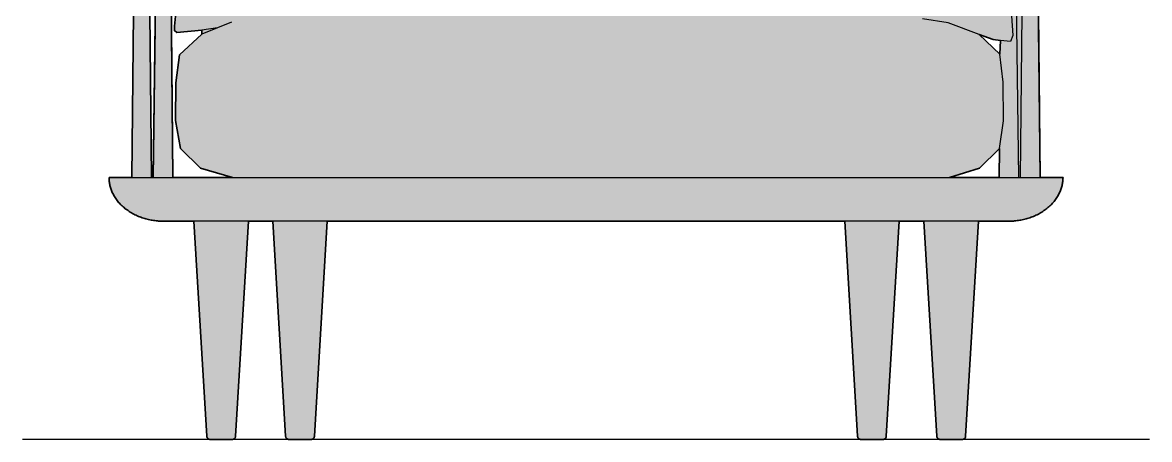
# Model space of a CAD drawing. Header units: millimetres. Extents: x 0 to 2215, y -1124 to 763.
# Drawn here: x 0 to 1032, y 0 to 381 of the extents above; entities that cross this region are included whole.
import ezdxf

# ---------------------------------------------------------------- set-up
doc = ezdxf.new("R2010")
doc.units = ezdxf.units.MM
doc.layers.add('Blocks', color=7, linetype='Continuous')
doc.layers.add('Blocks$Fill', color=7, linetype='Continuous', true_color=0xffffff)
for name, color, linetype, lineweight, true_color in [('Blocks$Inner', 7, 'Continuous', 25, 0x007f00), ('Blocks$Outline', 7, 'Continuous', 35, 0xff3f3f), ('Groud', 7, 'Continuous', 25, 0x243775)]:
    doc.layers.add(name, color=color, linetype=linetype, lineweight=lineweight, true_color=true_color)

# ---------------------------------------------------------------- blocks, each defined once
blk = doc.blocks.new('Fly SC1 Sofa Front')
at = {"layer": 'Blocks$Fill'}
h = blk.add_hatch(color=256, dxfattribs=at)
h.paths.add_polyline_path([(156.9, 199.7), (168.7, 2.7), (168.8, 2.6), (168.8, 2.5), (168.8, 2.4), (168.8, 2.3), (168.8, 2.2), (168.9, 2.1), (168.9, 2), (168.9, 1.9), (169, 1.8), (169, 1.7), (169.1, 1.6), (169.1, 1.5), (169.2, 1.4), (169.2, 1.3), (169.3, 1.2), (169.3, 1.2), (169.4, 1.1), (169.5, 1), (169.5, 0.9), (169.6, 0.9), (169.7, 0.8), (169.8, 0.7), (169.8, 0.6), (169.9, 0.6), (170, 0.5), (170.1, 0.5), (170.2, 0.4), (170.3, 0.4), (170.4, 0.3), (170.5, 0.3), (170.6, 0.2), (170.7, 0.2), (170.8, 0.2), (170.8, 0.1), (170.9, 0.1), (171, 0.1), (171.2, 0), (171.3, 0), (171.4, 0), (171.5, 0), (171.6, 0), (171.7, 0), (171.8, 0), (171.9, 0), (172, 0), (181.9, 0), (191.8, 0), (191.9, 0), (192, 0), (192.1, 0), (192.2, 0), (192.3, 0), (192.4, 0), (192.5, 0), (192.6, 0), (192.7, 0.1), (192.8, 0.1), (192.9, 0.1), (193, 0.2), (193.1, 0.2), (193.2, 0.2), (193.3, 0.3), (193.4, 0.3), (193.5, 0.4), (193.6, 0.4), (193.7, 0.5), (193.7, 0.5), (193.8, 0.6), (193.9, 0.6), (194, 0.7), (194.1, 0.8), (194.1, 0.9), (194.2, 0.9), (194.3, 1), (194.4, 1.1), (194.4, 1.2), (194.5, 1.2), (194.5, 1.3), (194.6, 1.4), (194.6, 1.5), (194.7, 1.6), (194.7, 1.7), (194.8, 1.8), (194.8, 1.9), (194.9, 2), (194.9, 2.1), (194.9, 2.2), (194.9, 2.3), (195, 2.4), (195, 2.5), (195, 2.6), (195, 2.7), (195, 2.8), (195, 2.9), (206.8, 199.7), (229.1, 199.7), (240.9, 2.8), (240.9, 2.7), (240.9, 2.6), (241, 2.5), (241, 2.4), (241, 2.3), (241, 2.2), (241.1, 2.1), (241.1, 2), (241.1, 1.9), (241.2, 1.8), (241.2, 1.7), (241.3, 1.6), (241.3, 1.5), (241.4, 1.4), (241.4, 1.3), (241.5, 1.2), (241.5, 1.2), (241.6, 1.1), (241.7, 1), (241.7, 0.9), (241.8, 0.9), (241.9, 0.8), (242, 0.7), (242, 0.6), (242.1, 0.6), (242.2, 0.5), (242.3, 0.5), (242.4, 0.4), (242.5, 0.4), (242.6, 0.3), (242.7, 0.3), (242.7, 0.2), (242.8, 0.2), (242.9, 0.2), (243, 0.1), (243.1, 0.1), (243.2, 0.1), (243.3, 0), (243.4, 0), (243.5, 0), (243.6, 0), (243.7, 0), (243.9, 0), (244, 0), (244.1, 0), (244.2, 0), (254.1, 0), (264, 0), (264.1, 0), (264.2, 0), (264.3, 0), (264.4, 0), (264.5, 0), (264.6, 0), (264.7, 0), (264.8, 0), (264.9, 0.1), (265, 0.1), (265.1, 0.1), (265.2, 0.2), (265.3, 0.2), (265.4, 0.2), (265.5, 0.3), (265.6, 0.3), (265.7, 0.4), (265.8, 0.4), (265.8, 0.5), (265.9, 0.5), (266, 0.6), (266.1, 0.6), (266.2, 0.7), (266.3, 0.8), (266.3, 0.9), (266.4, 0.9), (266.5, 1), (266.5, 1.1), (266.6, 1.2), (266.7, 1.2), (266.7, 1.3), (266.8, 1.4), (266.8, 1.5), (266.9, 1.6), (266.9, 1.7), (267, 1.8), (267, 1.9), (267, 2), (267.1, 2.1), (267.1, 2.2), (267.1, 2.3), (267.2, 2.4), (267.2, 2.5), (267.2, 2.6), (267.2, 2.7), (267.2, 2.8), (267.2, 2.9), (279, 199.7), (752.7, 199.7), (764.5, 2.7), (764.5, 2.6), (764.5, 2.5), (764.6, 2.4), (764.6, 2.3), (764.6, 2.2), (764.6, 2.1), (764.7, 2), (764.7, 1.9), (764.7, 1.8), (764.8, 1.7), (764.8, 1.6), (764.9, 1.5), (764.9, 1.4), (765, 1.3), (765, 1.2), (765.1, 1.2), (765.2, 1.1), (765.2, 1), (765.3, 0.9), (765.4, 0.9), (765.5, 0.8), (765.5, 0.7), (765.6, 0.6), (765.7, 0.6), (765.8, 0.5), (765.9, 0.5), (766, 0.4), (766, 0.4), (766.1, 0.3), (766.2, 0.3), (766.3, 0.2), (766.4, 0.2), (766.5, 0.2), (766.6, 0.1), (766.7, 0.1), (766.8, 0.1), (766.9, 0), (767, 0), (767.1, 0), (767.2, 0), (767.3, 0), (767.4, 0), (767.5, 0), (767.6, 0), (767.7, 0), (777.6, 0), (787.6, 0), (787.7, 0), (787.8, 0), (787.9, 0), (788, 0), (788.1, 0), (788.2, 0), (788.3, 0), (788.4, 0), (788.5, 0.1), (788.6, 0.1), (788.7, 0.1), (788.8, 0.2), (788.9, 0.2), (789, 0.2), (789.1, 0.3), (789.2, 0.3), (789.2, 0.4), (789.3, 0.4), (789.4, 0.5), (789.5, 0.5), (789.6, 0.6), (789.7, 0.6), (789.8, 0.7), (789.8, 0.8), (789.9, 0.9), (790, 0.9), (790.1, 1), (790.1, 1.1), (790.2, 1.2), (790.2, 1.2), (790.3, 1.3), (790.4, 1.4), (790.4, 1.5), (790.5, 1.6), (790.5, 1.7), (790.5, 1.8), (790.6, 1.9), (790.6, 2), (790.7, 2.1), (790.7, 2.2), (790.7, 2.3), (790.7, 2.4), (790.8, 2.5), (790.8, 2.6), (790.8, 2.7), (790.8, 2.8), (790.8, 2.9), (802.6, 199.7), (825.3, 199.7), (837.1, 2.8), (837.2, 2.7), (837.2, 2.6), (837.2, 2.5), (837.2, 2.4), (837.2, 2.3), (837.2, 2.2), (837.3, 2.1), (837.3, 2), (837.3, 1.9), (837.4, 1.8), (837.4, 1.7), (837.5, 1.6), (837.5, 1.5), (837.6, 1.4), (837.6, 1.3), (837.7, 1.2), (837.8, 1.2), (837.8, 1.1), (837.9, 1), (838, 0.9), (838, 0.9), (838.1, 0.8), (838.2, 0.7), (838.3, 0.6), (838.3, 0.6), (838.4, 0.5), (838.5, 0.5), (838.6, 0.4), (838.7, 0.4), (838.8, 0.3), (838.9, 0.3), (839, 0.2), (839.1, 0.2), (839.2, 0.2), (839.3, 0.1), (839.4, 0.1), (839.5, 0.1), (839.6, 0), (839.7, 0), (839.8, 0), (839.9, 0), (840, 0), (840.1, 0), (840.2, 0), (840.3, 0), (840.4, 0), (850.3, 0), (860.2, 0), (860.3, 0), (860.4, 0), (860.5, 0), (860.6, 0), (860.7, 0), (860.8, 0), (860.9, 0), (861, 0), (861.1, 0.1), (861.2, 0.1), (861.3, 0.1), (861.4, 0.2), (861.5, 0.2), (861.6, 0.2), (861.7, 0.3), (861.8, 0.3), (861.9, 0.4), (862, 0.4), (862.1, 0.5), (862.2, 0.5), (862.2, 0.6), (862.3, 0.6), (862.4, 0.7), (862.5, 0.8), (862.6, 0.9), (862.6, 0.9), (862.7, 1), (862.8, 1.1), (862.8, 1.2), (862.9, 1.2), (862.9, 1.3), (863, 1.4), (863.1, 1.5), (863.1, 1.6), (863.1, 1.7), (863.2, 1.8), (863.2, 1.9), (863.3, 2), (863.3, 2.1), (863.3, 2.2), (863.4, 2.3), (863.4, 2.4), (863.4, 2.5), (863.4, 2.6), (863.4, 2.7), (863.4, 2.8), (875.2, 199.7), (904.9, 199.7), (906, 199.8), (907.1, 199.8), (908.3, 199.9), (909.4, 200), (910.6, 200.2), (911.7, 200.3), (912.9, 200.5), (914.1, 200.7), (915.2, 201), (916.4, 201.2), (917.5, 201.5), (918.7, 201.8), (919.9, 202.1), (921, 202.5), (922.2, 202.8), (923.3, 203.2), (924.4, 203.7), (925.6, 204.1), (926.7, 204.6), (927.8, 205.1), (928.9, 205.6), (930, 206.2), (931, 206.7), (932.1, 207.3), (933.1, 208), (934.1, 208.6), (935.1, 209.3), (936.1, 209.9), (937, 210.6), (937.9, 211.4), (938.8, 212.1), (939.7, 212.9), (940.6, 213.6), (941.4, 214.4), (942.2, 215.2), (943, 216.1), (943.7, 216.9), (944.4, 217.7), (945.1, 218.6), (945.8, 219.5), (946.4, 220.4), (947, 221.3), (947.5, 222.2), (948.1, 223.1), (948.6, 224), (949, 224.9), (949.5, 225.8), (949.9, 226.7), (950.3, 227.7), (950.6, 228.6), (950.9, 229.5), (951.2, 230.5), (951.5, 231.4), (951.7, 232.3), (951.9, 233.2), (952.1, 234.2), (952.2, 235.1), (952.4, 236), (952.4, 236.9), (952.5, 237.8), (952.5, 238.7), (952.6, 239.6), (931.6, 239.6), (928.5, 540.5), (928.6, 540.6), (929.3, 541), (929.9, 541.4), (930.5, 541.9), (931.1, 542.4), (931.7, 543), (932.2, 543.5), (932.7, 544.2), (933.1, 544.8), (933.5, 545.5), (933.9, 546.2), (934.2, 546.9), (934.5, 547.6), (934.7, 548.4), (934.8, 549.2), (935, 549.9), (935, 550.7), (935.1, 551.5), (935.1, 571.5), (935.1, 571.5), (935.1, 571.5), (935.1, 571.5), (935.1, 571.6), (935.1, 572.2), (935.1, 573.2), (935.1, 574.6), (935, 576.2), (934.9, 578.1), (934.6, 580.1), (934.3, 582.4), (933.9, 584.6), (933.4, 586.9), (932.8, 589.1), (932.1, 591.5), (931.3, 594), (930.4, 596.3), (929.4, 598.8), (928.3, 601.3), (927.1, 603.9), (925.8, 606.3), (924.4, 608.8), (922.9, 611.3), (921.2, 613.8), (919.4, 616.3), (917.4, 618.9), (915.3, 621.5), (913.1, 624.1), (910.6, 626.7), (908, 629.3), (905.2, 631.9), (902.2, 634.5), (899, 637.1), (898.8, 637.4), (898.4, 637.6), (902.8, 650.6), (902.2, 670.2), (882.4, 670.9), (862.6, 670.2), (857.1, 668.5), (860.8, 713.6), (871.6, 735.3), (871.3, 762.8), (810.2, 759.4), (756.4, 747.7), (698.7, 741), (660.8, 740.6), (637.2, 740.1), (615.1, 730.9), (592.3, 739.7), (572.3, 743.2), (517.1, 743.9), (491.8, 740.6), (416.2, 748), (335.1, 739.3), (279.7, 728.4), (216.2, 746.3), (186.7, 747.9), (156.7, 747.6), (155.9, 721.6), (166.2, 697.3), (175.2, 660.8), (174.7, 660.5), (174.2, 660.3), (167.4, 657.5), (161.6, 654.8), (156, 652.1), (151.2, 649.4), (146.6, 646.8), (142.3, 644.1), (138.3, 641.3), (134.5, 638.5), (131.2, 635.9), (128.1, 633.4), (125.2, 630.7), (122.5, 628.1), (120, 625.5), (117.6, 622.9), (115.4, 620.3), (113.4, 617.7), (111.5, 615.2), (109.7, 612.6), (108.1, 610.1), (106.7, 607.6), (105.3, 605.2), (104.1, 602.8), (102.9, 600.3), (101.9, 597.8), (100.9, 595.3), (100.1, 593), (99.3, 590.6), (98.7, 588.2), (98.1, 585.8), (97.7, 583.6), (97.3, 581.4), (97, 579.3), (96.8, 577.4), (96.7, 575.6), (96.6, 574), (96.6, 572.8), (96.6, 571.9), (96.7, 571.9), (96.7, 550.7), (96.8, 549.9), (96.9, 549.2), (97.1, 548.4), (97.3, 547.6), (97.5, 546.9), (97.9, 546.2), (98.2, 545.5), (98.6, 544.8), (99, 544.2), (99.5, 543.5), (100, 543), (100.6, 542.4), (101.2, 541.9), (101.8, 541.4), (102.5, 541), (103.1, 540.6), (103.2, 540.5), (100.2, 239.6), (79.2, 239.6), (79.2, 237.8), (79.3, 236.9), (79.4, 236), (79.5, 235.1), (79.6, 234.2), (79.8, 233.2), (80, 232.3), (80.2, 231.4), (80.5, 230.5), (80.8, 229.5), (81.1, 228.6), (81.4, 227.7), (81.8, 226.7), (82.2, 225.8), (82.7, 224.9), (83.2, 224), (83.7, 223.1), (84.2, 222.2), (84.7, 221.3), (85.3, 220.4), (86, 219.5), (86.6, 218.6), (87.3, 217.7), (88, 216.9), (88.8, 216.1), (89.5, 215.2), (90.3, 214.4), (91.2, 213.6), (92, 212.9), (92.9, 212.1), (93.8, 211.4), (94.7, 210.6), (95.7, 209.9), (96.6, 209.3), (97.6, 208.6), (98.6, 208), (99.7, 207.3), (100.7, 206.7), (101.8, 206.2), (102.8, 205.6), (103.9, 205.1), (105, 204.6), (106.2, 204.1), (107.3, 203.7), (108.4, 203.2), (109.6, 202.8), (110.7, 202.5), (111.9, 202.1), (113, 201.8), (114.2, 201.5), (115.3, 201.2), (116.5, 201), (117.7, 200.7), (118.8, 200.5), (120, 200.3), (121.2, 200.2), (122.3, 200), (123.5, 199.9), (124.6, 199.8), (125.7, 199.8), (126.9, 199.7), (128, 199.7), (129.1, 199.7)], flags=0)
h.paths.add_polyline_path([(895.3, 365.1), (894.8, 352.4), (875.8, 370.4), (888.6, 365.9)], flags=0)
h.paths.add_polyline_path([(894.1, 239.6), (848.7, 239.6), (876.2, 248.1), (894.5, 266.1)], flags=0)
h.paths.add_polyline_path([(895.8, 425.2), (890.9, 439.4), (886.9, 519.2), (887.2, 554), (884.1, 565.5), (890.3, 579.4), (888.7, 589.3), (888.9, 589.1), (889, 589), (889.2, 588.8), (891.4, 586.6), (893.5, 584.5), (895.4, 582.4), (897.2, 580.3)], flags=0)
h.paths.add_polyline_path([(115.1, 540.5), (115.2, 540.6), (115.8, 541), (116.5, 541.4), (117.1, 541.9), (117.7, 542.4), (118.2, 543), (118.8, 543.5), (119.2, 544.2), (119.7, 544.8), (120.1, 545.5), (120.4, 546.2), (120.7, 546.9), (121, 547.6), (121.2, 548.4), (121.4, 549.2), (121.5, 549.9), (121.6, 550.7), (121.6, 551.5), (121.7, 552.6), (121.7, 552.6), (121.7, 552.6), (121.8, 553.4), (121.9, 554.5), (122.1, 555.6), (122.4, 556.9), (122.8, 558.3), (123.2, 559.7), (123.7, 561.3), (123.8, 561.5), (119.6, 239.6), (118.1, 239.6)], flags=0)
h.paths.add_polyline_path([(175.8, 610.7), (175.8, 603.8), (175.7, 603.6), (175.8, 603.3), (175.4, 549.3), (174.7, 547.5), (175.4, 545.5), (175.2, 529.9), (174.3, 527.3), (157.2, 435.7), (144.1, 407.1), (140.8, 393.3), (139.2, 378.2), (139.1, 374), (141.2, 372.4), (164.2, 374.3), (164.3, 370.7), (143.8, 351.9), (140.3, 326.3), (140, 291.9), (144.5, 266.2), (162.9, 248.1), (192.1, 239.5), (137.6, 239.6), (134.4, 580.1), (136.3, 582.4), (138.2, 584.5), (140.3, 586.6), (142.5, 588.8), (144.9, 591), (147.5, 593.2), (150.3, 595.4), (153.6, 597.8), (157.1, 600.2), (160.9, 602.6), (164.9, 605), (169.6, 607.5), (174.6, 610.1)], flags=0)
at = {"layer": 'Blocks$Inner'}
for p, q in [((137.6, 239.6), (134.4, 580.1)), ((119.6, 239.6), (123.8, 561.5)), ((100.2, 239.6), (103.2, 540.5)), ((118.1, 239.6), (115.1, 540.5)), ((931.6, 239.6), (928.5, 540.5)), ((164.2, 374.3), (164.3, 370.7)), ((894.8, 352.4), (875.8, 370.4))]:
    blk.add_line(p, q, dxfattribs=at)
for points in [[(898.4, 637.6), (895.9, 630.6), (888, 593.2), (888.7, 589.3), (890.3, 579.4), (884.1, 565.5), (887.2, 554), (886.9, 519.2), (890.9, 439.4), (895.8, 425.2), (902.5, 404.4), (905.3, 387.6), (906.5, 369.6), (904.6, 364.2), (895.3, 365.1)], [(894.1, 239.6), (952.6, 239.6), (952.5, 238.7), (952.5, 237.8), (952.4, 236.9), (952.4, 236), (952.2, 235.1), (952.1, 234.2), (951.9, 233.2), (951.7, 232.3), (951.5, 231.4), (951.2, 230.5), (950.9, 229.5), (950.6, 228.6), (950.3, 227.7), (949.9, 226.7), (949.5, 225.8), (949, 224.9), (948.6, 224), (948.1, 223.1), (947.5, 222.2), (947, 221.3), (946.4, 220.4), (945.8, 219.5), (945.1, 218.6), (944.4, 217.7), (943.7, 216.9), (943, 216.1), (942.2, 215.2), (941.4, 214.4), (940.6, 213.6), (939.7, 212.9), (938.8, 212.1), (937.9, 211.4), (937, 210.6), (936.1, 209.9), (935.1, 209.3), (934.1, 208.6), (933.1, 208), (932.1, 207.3), (931, 206.7), (930, 206.2), (928.9, 205.6), (927.8, 205.1), (926.7, 204.6), (925.6, 204.1), (924.4, 203.7), (923.3, 203.2), (922.2, 202.8), (921, 202.5), (919.9, 202.1), (918.7, 201.8), (917.5, 201.5), (916.4, 201.2), (915.2, 201), (914.1, 200.7), (912.9, 200.5), (911.7, 200.3), (910.6, 200.2), (909.4, 200), (908.3, 199.9), (907.1, 199.8), (906, 199.8), (904.9, 199.7), (903.8, 199.7), (902.6, 199.7), (515.9, 199.7), (129.1, 199.7), (128, 199.7), (126.9, 199.7), (125.7, 199.8), (124.6, 199.8), (123.5, 199.9), (122.3, 200), (121.2, 200.2), (120, 200.3), (118.8, 200.5), (117.7, 200.7), (116.5, 201), (115.3, 201.2), (114.2, 201.5), (113, 201.8), (111.9, 202.1), (110.7, 202.5), (109.6, 202.8), (108.4, 203.2), (107.3, 203.7), (106.2, 204.1), (105, 204.6), (103.9, 205.1), (102.8, 205.6), (101.8, 206.2), (100.7, 206.7), (99.7, 207.3), (98.6, 208), (97.6, 208.6), (96.6, 209.3), (95.7, 209.9), (94.7, 210.6), (93.8, 211.4), (92.9, 212.1), (92, 212.9), (91.2, 213.6), (90.3, 214.4), (89.5, 215.2), (88.8, 216.1), (88, 216.9), (87.3, 217.7), (86.6, 218.6), (86, 219.5), (85.3, 220.4), (84.7, 221.3), (84.2, 222.2), (83.7, 223.1), (83.2, 224), (82.7, 224.9), (82.2, 225.8), (81.8, 226.7), (81.4, 227.7), (81.1, 228.6), (80.8, 229.5), (80.5, 230.5), (80.2, 231.4), (80, 232.3), (79.8, 233.2), (79.6, 234.2), (79.5, 235.1), (79.4, 236), (79.3, 236.9), (79.2, 237.8), (79.2, 238.7), (79.2, 239.6), (192.1, 239.5), (515.9, 239.6), (848.7, 239.6), (894.1, 239.6), (894.5, 266.1), (898.2, 291.6), (897.9, 326.9), (894.8, 352.4), (895.3, 365.1), (888.6, 365.9), (875.8, 370.4), (847.5, 381.2), (824, 384.9)], [(191.4, 381.8), (178.4, 376.5), (164.2, 374.3), (141.2, 372.4), (139.1, 374), (139.2, 378.2), (140.8, 393.3)], [(912.1, 239.6), (908, 561.5)], [(913.6, 239.6), (916.7, 540.5)], [(178.4, 376.5), (164.3, 370.7), (143.8, 351.9), (140.3, 326.3), (140, 291.9), (144.5, 266.2), (162.9, 248.1), (192.1, 239.5)], [(848.7, 239.6), (876.2, 248.1), (894.5, 266.1)], [(156.9, 199.7), (168.7, 2.9), (168.7, 2.8), (168.7, 2.7), (168.8, 2.6), (168.8, 2.5), (168.8, 2.4), (168.8, 2.3), (168.8, 2.2), (168.9, 2.1), (168.9, 2), (168.9, 1.9), (169, 1.8), (169, 1.7), (169.1, 1.6), (169.1, 1.5), (169.2, 1.4), (169.2, 1.3), (169.3, 1.2), (169.3, 1.2), (169.4, 1.1), (169.5, 1), (169.5, 0.9), (169.6, 0.9), (169.7, 0.8), (169.8, 0.7), (169.8, 0.6), (169.9, 0.6), (170, 0.5), (170.1, 0.5), (170.2, 0.4), (170.3, 0.4), (170.4, 0.3), (170.5, 0.3), (170.6, 0.2), (170.7, 0.2), (170.8, 0.2), (170.8, 0.1), (170.9, 0.1), (171, 0.1), (171.2, 0), (171.3, 0), (171.4, 0), (171.5, 0), (171.6, 0), (171.7, 0), (171.8, 0), (171.9, 0), (172, 0), (181.9, 0), (191.8, 0), (191.9, 0), (192, 0), (192.1, 0), (192.2, 0), (192.3, 0), (192.4, 0), (192.5, 0), (192.6, 0), (192.7, 0.1), (192.8, 0.1), (192.9, 0.1), (193, 0.2), (193.1, 0.2), (193.2, 0.2), (193.3, 0.3), (193.4, 0.3), (193.5, 0.4), (193.6, 0.4), (193.7, 0.5), (193.7, 0.5), (193.8, 0.6), (193.9, 0.6), (194, 0.7), (194.1, 0.8), (194.1, 0.9), (194.2, 0.9), (194.3, 1), (194.4, 1.1), (194.4, 1.2), (194.5, 1.2), (194.5, 1.3), (194.6, 1.4), (194.6, 1.5), (194.7, 1.6), (194.7, 1.7), (194.8, 1.8), (194.8, 1.9), (194.9, 2), (194.9, 2.1), (194.9, 2.2), (194.9, 2.3), (195, 2.4), (195, 2.5), (195, 2.6), (195, 2.7), (195, 2.8), (195, 2.9), (206.8, 199.7)], [(229.1, 199.7), (240.9, 2.9), (240.9, 2.8), (240.9, 2.7), (240.9, 2.6), (241, 2.5), (241, 2.4), (241, 2.3), (241, 2.2), (241.1, 2.1), (241.1, 2), (241.1, 1.9), (241.2, 1.8), (241.2, 1.7), (241.3, 1.6), (241.3, 1.5), (241.4, 1.4), (241.4, 1.3), (241.5, 1.2), (241.5, 1.2), (241.6, 1.1), (241.7, 1), (241.7, 0.9), (241.8, 0.9), (241.9, 0.8), (242, 0.7), (242, 0.6), (242.1, 0.6), (242.2, 0.5), (242.3, 0.5), (242.4, 0.4), (242.5, 0.4), (242.6, 0.3), (242.7, 0.3), (242.7, 0.2), (242.8, 0.2), (242.9, 0.2), (243, 0.1), (243.1, 0.1), (243.2, 0.1), (243.3, 0), (243.4, 0), (243.5, 0), (243.6, 0), (243.7, 0), (243.9, 0), (244, 0), (244.1, 0), (244.2, 0), (254.1, 0), (264, 0), (264.1, 0), (264.2, 0), (264.3, 0), (264.4, 0), (264.5, 0), (264.6, 0), (264.7, 0), (264.8, 0), (264.9, 0.1), (265, 0.1), (265.1, 0.1), (265.2, 0.2), (265.3, 0.2), (265.4, 0.2), (265.5, 0.3), (265.6, 0.3), (265.7, 0.4), (265.8, 0.4), (265.8, 0.5), (265.9, 0.5), (266, 0.6), (266.1, 0.6), (266.2, 0.7), (266.3, 0.8), (266.3, 0.9), (266.4, 0.9), (266.5, 1), (266.5, 1.1), (266.6, 1.2), (266.7, 1.2), (266.7, 1.3), (266.8, 1.4), (266.8, 1.5), (266.9, 1.6), (266.9, 1.7), (267, 1.8), (267, 1.9), (267, 2), (267.1, 2.1), (267.1, 2.2), (267.1, 2.3), (267.2, 2.4), (267.2, 2.5), (267.2, 2.6), (267.2, 2.7), (267.2, 2.8), (267.2, 2.9), (279, 199.7)], [(752.7, 199.7), (764.5, 2.9), (764.5, 2.8), (764.5, 2.7), (764.5, 2.6), (764.5, 2.5), (764.6, 2.4), (764.6, 2.3), (764.6, 2.2), (764.6, 2.1), (764.7, 2), (764.7, 1.9), (764.7, 1.8), (764.8, 1.7), (764.8, 1.6), (764.9, 1.5), (764.9, 1.4), (765, 1.3), (765, 1.2), (765.1, 1.2), (765.2, 1.1), (765.2, 1), (765.3, 0.9), (765.4, 0.9), (765.5, 0.8), (765.5, 0.7), (765.6, 0.6), (765.7, 0.6), (765.8, 0.5), (765.9, 0.5), (766, 0.4), (766, 0.4), (766.1, 0.3), (766.2, 0.3), (766.3, 0.2), (766.4, 0.2), (766.5, 0.2), (766.6, 0.1), (766.7, 0.1), (766.8, 0.1), (766.9, 0), (767, 0), (767.1, 0), (767.2, 0), (767.3, 0), (767.4, 0), (767.5, 0), (767.6, 0), (767.7, 0), (777.6, 0), (787.6, 0), (787.7, 0), (787.8, 0), (787.9, 0), (788, 0), (788.1, 0), (788.2, 0), (788.3, 0), (788.4, 0), (788.5, 0.1), (788.6, 0.1), (788.7, 0.1), (788.8, 0.2), (788.9, 0.2), (789, 0.2), (789.1, 0.3), (789.2, 0.3), (789.2, 0.4), (789.3, 0.4), (789.4, 0.5), (789.5, 0.5), (789.6, 0.6), (789.7, 0.6), (789.8, 0.7), (789.8, 0.8), (789.9, 0.9), (790, 0.9), (790.1, 1), (790.1, 1.1), (790.2, 1.2), (790.2, 1.2), (790.3, 1.3), (790.4, 1.4), (790.4, 1.5), (790.5, 1.6), (790.5, 1.7), (790.5, 1.8), (790.6, 1.9), (790.6, 2), (790.7, 2.1), (790.7, 2.2), (790.7, 2.3), (790.7, 2.4), (790.8, 2.5), (790.8, 2.6), (790.8, 2.7), (790.8, 2.8), (790.8, 2.9), (802.6, 199.7)], [(825.3, 199.7), (837.1, 2.9), (837.1, 2.8), (837.2, 2.7), (837.2, 2.6), (837.2, 2.5), (837.2, 2.4), (837.2, 2.3), (837.2, 2.2), (837.3, 2.1), (837.3, 2), (837.3, 1.9), (837.4, 1.8), (837.4, 1.7), (837.5, 1.6), (837.5, 1.5), (837.6, 1.4), (837.6, 1.3), (837.7, 1.2), (837.8, 1.2), (837.8, 1.1), (837.9, 1), (838, 0.9), (838, 0.9), (838.1, 0.8), (838.2, 0.7), (838.3, 0.6), (838.3, 0.6), (838.4, 0.5), (838.5, 0.5), (838.6, 0.4), (838.7, 0.4), (838.8, 0.3), (838.9, 0.3), (839, 0.2), (839.1, 0.2), (839.2, 0.2), (839.3, 0.1), (839.4, 0.1), (839.5, 0.1), (839.6, 0), (839.7, 0), (839.8, 0), (839.9, 0), (840, 0), (840.1, 0), (840.2, 0), (840.3, 0), (840.4, 0), (850.3, 0), (860.2, 0), (860.3, 0), (860.4, 0), (860.5, 0), (860.6, 0), (860.7, 0), (860.8, 0), (860.9, 0), (861, 0), (861.1, 0.1), (861.2, 0.1), (861.3, 0.1), (861.4, 0.2), (861.5, 0.2), (861.6, 0.2), (861.7, 0.3), (861.8, 0.3), (861.9, 0.4), (862, 0.4), (862.1, 0.5), (862.2, 0.5), (862.2, 0.6), (862.3, 0.6), (862.4, 0.7), (862.5, 0.8), (862.6, 0.9), (862.6, 0.9), (862.7, 1), (862.8, 1.1), (862.8, 1.2), (862.9, 1.2), (862.9, 1.3), (863, 1.4), (863.1, 1.5), (863.1, 1.6), (863.1, 1.7), (863.2, 1.8), (863.2, 1.9), (863.3, 2), (863.3, 2.1), (863.3, 2.2), (863.4, 2.3), (863.4, 2.4), (863.4, 2.5), (863.4, 2.6), (863.4, 2.7), (863.4, 2.8), (863.4, 2.9), (875.2, 199.7)]]:
    blk.add_lwpolyline(points, dxfattribs=at)
at = {"layer": 'Blocks$Outline'}
for points in [[(175.8, 610.7), (175.8, 603.8), (175.7, 603.6), (175.8, 603.3), (175.4, 549.3), (174.7, 547.5), (175.4, 545.5), (175.2, 529.9), (174.3, 527.3), (157.2, 435.7), (144.1, 407.1), (140.8, 393.3), (139.2, 378.2), (139.1, 374), (141.2, 372.4), (164.2, 374.3), (164.3, 370.7)], [(137.6, 239.6), (134.4, 580.1)], [(123.8, 561.5), (119.6, 239.6)], [(103.2, 540.5), (100.2, 239.6)], [(118.1, 239.6), (115.1, 540.5)], [(931.6, 239.6), (928.5, 540.5)], [(164.3, 370.7), (143.8, 351.9), (140.3, 326.3), (140, 291.9), (144.5, 266.2), (162.9, 248.1), (192.1, 239.5)], [(894.8, 352.4), (875.8, 370.4)], [(875.8, 370.4), (888.6, 365.9), (895.3, 365.1)], [(895.3, 365.1), (894.8, 352.4)], [(848.7, 239.6), (876.2, 248.1), (894.5, 266.1)], [(894.5, 266.1), (894.1, 239.6)], [(100.2, 239.6), (79.2, 239.6)], [(79.2, 239.6), (79.2, 238.7), (79.2, 237.8), (79.3, 236.9), (79.4, 236), (79.5, 235.1), (79.6, 234.2), (79.8, 233.2), (80, 232.3), (80.2, 231.4), (80.5, 230.5), (80.8, 229.5), (81.1, 228.6), (81.4, 227.7), (81.8, 226.7), (82.2, 225.8), (82.7, 224.9), (83.2, 224), (83.7, 223.1), (84.2, 222.2), (84.7, 221.3), (85.3, 220.4), (86, 219.5), (86.6, 218.6), (87.3, 217.7), (88, 216.9), (88.8, 216.1), (89.5, 215.2), (90.3, 214.4), (91.2, 213.6), (92, 212.9), (92.9, 212.1), (93.8, 211.4), (94.7, 210.6), (95.7, 209.9), (96.6, 209.3), (97.6, 208.6), (98.6, 208), (99.7, 207.3), (100.7, 206.7), (101.8, 206.2), (102.8, 205.6), (103.9, 205.1), (105, 204.6), (106.2, 204.1), (107.3, 203.7), (108.4, 203.2), (109.6, 202.8), (110.7, 202.5), (111.9, 202.1), (113, 201.8), (114.2, 201.5), (115.3, 201.2), (116.5, 201), (117.7, 200.7), (118.8, 200.5), (120, 200.3), (121.2, 200.2), (122.3, 200), (123.5, 199.9), (124.6, 199.8), (125.7, 199.8), (126.9, 199.7), (128, 199.7), (129.1, 199.7)], [(119.6, 239.6), (118.1, 239.6)], [(192.1, 239.5), (137.6, 239.6)], [(894.1, 239.6), (848.7, 239.6)], [(875.2, 199.7), (902.6, 199.7), (903.8, 199.7), (904.9, 199.7), (906, 199.8), (907.1, 199.8), (908.3, 199.9), (909.4, 200), (910.6, 200.2), (911.7, 200.3), (912.9, 200.5), (914.1, 200.7), (915.2, 201), (916.4, 201.2), (917.5, 201.5), (918.7, 201.8), (919.9, 202.1), (921, 202.5), (922.2, 202.8), (923.3, 203.2), (924.4, 203.7), (925.6, 204.1), (926.7, 204.6), (927.8, 205.1), (928.9, 205.6), (930, 206.2), (931, 206.7), (932.1, 207.3), (933.1, 208), (934.1, 208.6), (935.1, 209.3), (936.1, 209.9), (937, 210.6), (937.9, 211.4), (938.8, 212.1), (939.7, 212.9), (940.6, 213.6), (941.4, 214.4), (942.2, 215.2), (943, 216.1), (943.7, 216.9), (944.4, 217.7), (945.1, 218.6), (945.8, 219.5), (946.4, 220.4), (947, 221.3), (947.5, 222.2), (948.1, 223.1), (948.6, 224), (949, 224.9), (949.5, 225.8), (949.9, 226.7), (950.3, 227.7), (950.6, 228.6), (950.9, 229.5), (951.2, 230.5), (951.5, 231.4), (951.7, 232.3), (951.9, 233.2), (952.1, 234.2), (952.2, 235.1), (952.4, 236), (952.4, 236.9), (952.5, 237.8), (952.5, 238.7), (952.6, 239.6), (931.6, 239.6)], [(129.1, 199.7), (156.9, 199.7)], [(156.9, 199.7), (168.7, 2.9), (168.7, 2.8), (168.7, 2.7), (168.8, 2.6), (168.8, 2.5), (168.8, 2.4), (168.8, 2.3), (168.8, 2.2), (168.9, 2.1), (168.9, 2), (168.9, 1.9), (169, 1.8), (169, 1.7), (169.1, 1.6), (169.1, 1.5), (169.2, 1.4), (169.2, 1.3), (169.3, 1.2), (169.3, 1.2), (169.4, 1.1), (169.5, 1), (169.5, 0.9), (169.6, 0.9), (169.7, 0.8), (169.8, 0.7), (169.8, 0.6), (169.9, 0.6), (170, 0.5), (170.1, 0.5), (170.2, 0.4), (170.3, 0.4), (170.4, 0.3), (170.5, 0.3), (170.6, 0.2), (170.7, 0.2), (170.8, 0.2), (170.8, 0.1), (170.9, 0.1), (171, 0.1), (171.2, 0), (171.3, 0), (171.4, 0), (171.5, 0), (171.6, 0), (171.7, 0), (171.8, 0), (171.9, 0), (172, 0), (181.9, 0), (191.8, 0), (191.9, 0), (192, 0), (192.1, 0), (192.2, 0), (192.3, 0), (192.4, 0), (192.5, 0), (192.6, 0), (192.7, 0.1), (192.8, 0.1), (192.9, 0.1), (193, 0.2), (193.1, 0.2), (193.2, 0.2), (193.3, 0.3), (193.4, 0.3), (193.5, 0.4), (193.6, 0.4), (193.7, 0.5), (193.7, 0.5), (193.8, 0.6), (193.9, 0.6), (194, 0.7), (194.1, 0.8), (194.1, 0.9), (194.2, 0.9), (194.3, 1), (194.4, 1.1), (194.4, 1.2), (194.5, 1.2), (194.5, 1.3), (194.6, 1.4), (194.6, 1.5), (194.7, 1.6), (194.7, 1.7), (194.8, 1.8), (194.8, 1.9), (194.9, 2), (194.9, 2.1), (194.9, 2.2), (194.9, 2.3), (195, 2.4), (195, 2.5), (195, 2.6), (195, 2.7), (195, 2.8), (195, 2.9), (206.8, 199.7)], [(206.8, 199.7), (229.1, 199.7)], [(229.1, 199.7), (240.9, 2.9), (240.9, 2.8), (240.9, 2.7), (240.9, 2.6), (241, 2.5), (241, 2.4), (241, 2.3), (241, 2.2), (241.1, 2.1), (241.1, 2), (241.1, 1.9), (241.2, 1.8), (241.2, 1.7), (241.3, 1.6), (241.3, 1.5), (241.4, 1.4), (241.4, 1.3), (241.5, 1.2), (241.5, 1.2), (241.6, 1.1), (241.7, 1), (241.7, 0.9), (241.8, 0.9), (241.9, 0.8), (242, 0.7), (242, 0.6), (242.1, 0.6), (242.2, 0.5), (242.3, 0.5), (242.4, 0.4), (242.5, 0.4), (242.6, 0.3), (242.7, 0.3), (242.7, 0.2), (242.8, 0.2), (242.9, 0.2), (243, 0.1), (243.1, 0.1), (243.2, 0.1), (243.3, 0), (243.4, 0), (243.5, 0), (243.6, 0), (243.7, 0), (243.9, 0), (244, 0), (244.1, 0), (244.2, 0), (254.1, 0), (264, 0), (264.1, 0), (264.2, 0), (264.3, 0), (264.4, 0), (264.5, 0), (264.6, 0), (264.7, 0), (264.8, 0), (264.9, 0.1), (265, 0.1), (265.1, 0.1), (265.2, 0.2), (265.3, 0.2), (265.4, 0.2), (265.5, 0.3), (265.6, 0.3), (265.7, 0.4), (265.8, 0.4), (265.8, 0.5), (265.9, 0.5), (266, 0.6), (266.1, 0.6), (266.2, 0.7), (266.3, 0.8), (266.3, 0.9), (266.4, 0.9), (266.5, 1), (266.5, 1.1), (266.6, 1.2), (266.7, 1.2), (266.7, 1.3), (266.8, 1.4), (266.8, 1.5), (266.9, 1.6), (266.9, 1.7), (267, 1.8), (267, 1.9), (267, 2), (267.1, 2.1), (267.1, 2.2), (267.1, 2.3), (267.2, 2.4), (267.2, 2.5), (267.2, 2.6), (267.2, 2.7), (267.2, 2.8), (267.2, 2.9), (279, 199.7)], [(279, 199.7), (515.9, 199.7), (752.7, 199.7)], [(752.7, 199.7), (764.5, 2.9), (764.5, 2.8), (764.5, 2.7), (764.5, 2.6), (764.5, 2.5), (764.6, 2.4), (764.6, 2.3), (764.6, 2.2), (764.6, 2.1), (764.7, 2), (764.7, 1.9), (764.7, 1.8), (764.8, 1.7), (764.8, 1.6), (764.9, 1.5), (764.9, 1.4), (765, 1.3), (765, 1.2), (765.1, 1.2), (765.2, 1.1), (765.2, 1), (765.3, 0.9), (765.4, 0.9), (765.5, 0.8), (765.5, 0.7), (765.6, 0.6), (765.7, 0.6), (765.8, 0.5), (765.9, 0.5), (766, 0.4), (766, 0.4), (766.1, 0.3), (766.2, 0.3), (766.3, 0.2), (766.4, 0.2), (766.5, 0.2), (766.6, 0.1), (766.7, 0.1), (766.8, 0.1), (766.9, 0), (767, 0), (767.1, 0), (767.2, 0), (767.3, 0), (767.4, 0), (767.5, 0), (767.6, 0), (767.7, 0), (777.6, 0), (787.6, 0), (787.7, 0), (787.8, 0), (787.9, 0), (788, 0), (788.1, 0), (788.2, 0), (788.3, 0), (788.4, 0), (788.5, 0.1), (788.6, 0.1), (788.7, 0.1), (788.8, 0.2), (788.9, 0.2), (789, 0.2), (789.1, 0.3), (789.2, 0.3), (789.2, 0.4), (789.3, 0.4), (789.4, 0.5), (789.5, 0.5), (789.6, 0.6), (789.7, 0.6), (789.8, 0.7), (789.8, 0.8), (789.9, 0.9), (790, 0.9), (790.1, 1), (790.1, 1.1), (790.2, 1.2), (790.2, 1.2), (790.3, 1.3), (790.4, 1.4), (790.4, 1.5), (790.5, 1.6), (790.5, 1.7), (790.5, 1.8), (790.6, 1.9), (790.6, 2), (790.7, 2.1), (790.7, 2.2), (790.7, 2.3), (790.7, 2.4), (790.8, 2.5), (790.8, 2.6), (790.8, 2.7), (790.8, 2.8), (790.8, 2.9), (802.6, 199.7)], [(802.6, 199.7), (825.3, 199.7)], [(825.3, 199.7), (837.1, 2.9), (837.1, 2.8), (837.2, 2.7), (837.2, 2.6), (837.2, 2.5), (837.2, 2.4), (837.2, 2.3), (837.2, 2.2), (837.3, 2.1), (837.3, 2), (837.3, 1.9), (837.4, 1.8), (837.4, 1.7), (837.5, 1.6), (837.5, 1.5), (837.6, 1.4), (837.6, 1.3), (837.7, 1.2), (837.8, 1.2), (837.8, 1.1), (837.9, 1), (838, 0.9), (838, 0.9), (838.1, 0.8), (838.2, 0.7), (838.3, 0.6), (838.3, 0.6), (838.4, 0.5), (838.5, 0.5), (838.6, 0.4), (838.7, 0.4), (838.8, 0.3), (838.9, 0.3), (839, 0.2), (839.1, 0.2), (839.2, 0.2), (839.3, 0.1), (839.4, 0.1), (839.5, 0.1), (839.6, 0), (839.7, 0), (839.8, 0), (839.9, 0), (840, 0), (840.1, 0), (840.2, 0), (840.3, 0), (840.4, 0), (850.3, 0), (860.2, 0), (860.3, 0), (860.4, 0), (860.5, 0), (860.6, 0), (860.7, 0), (860.8, 0), (860.9, 0), (861, 0), (861.1, 0.1), (861.2, 0.1), (861.3, 0.1), (861.4, 0.2), (861.5, 0.2), (861.6, 0.2), (861.7, 0.3), (861.8, 0.3), (861.9, 0.4), (862, 0.4), (862.1, 0.5), (862.2, 0.5), (862.2, 0.6), (862.3, 0.6), (862.4, 0.7), (862.5, 0.8), (862.6, 0.9), (862.6, 0.9), (862.7, 1), (862.8, 1.1), (862.8, 1.2), (862.9, 1.2), (862.9, 1.3), (863, 1.4), (863.1, 1.5), (863.1, 1.6), (863.1, 1.7), (863.2, 1.8), (863.2, 1.9), (863.3, 2), (863.3, 2.1), (863.3, 2.2), (863.4, 2.3), (863.4, 2.4), (863.4, 2.5), (863.4, 2.6), (863.4, 2.7), (863.4, 2.8), (863.4, 2.9), (875.2, 199.7)]]:
    blk.add_lwpolyline(points, dxfattribs=at)

msp = doc.modelspace()

# ---------------------------------------------------------------- linework, layer by layer
at = {"layer": 'Groud'}
msp.add_lwpolyline([(1031.7, 0), (0, 0)], dxfattribs=at)

# ---------------------------------------------------------------- block references
at = {"layer": 'Blocks'}
msp.add_blockref('Fly SC1 Sofa Front', (0, 0), dxfattribs=at)

doc.saveas('drawing.dxf')
